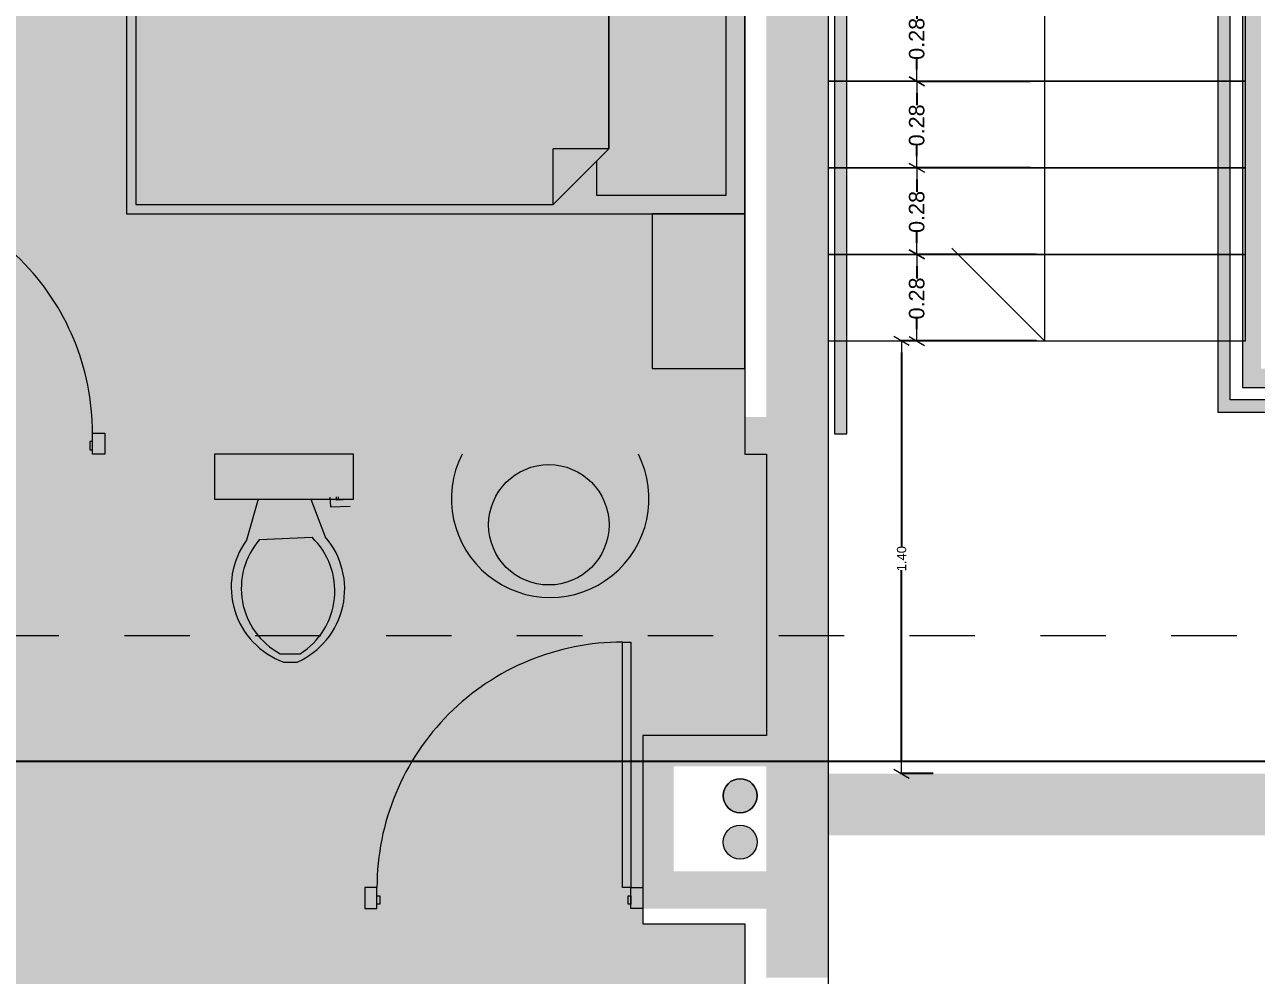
# Model space of a CAD drawing. Header units: millimetres. Extents: x 475616349 to 476941521, y 4620115302 to 4621446928.
# Drawn here: x 476494505 to 476498490, y 4620349801 to 4620352877 of the extents above; entities that cross this region are included whole.
import ezdxf

# ---------------------------------------------------------------- set-up
doc = ezdxf.new("R2010")
doc.units = ezdxf.units.MM
doc.header["$MEASUREMENT"] = 0
doc.linetypes.add('Dashed', pattern=[423.333333, 211.666667, -211.666667])
for name, color, linetype, lineweight in [('0_Pen_No__7_Pen_No__7_Pen_No__7', 7, 'Continuous', 0), ('2D Drafting - General_Pen_No__250_Pen_No__7_Pen_No__7', 7, 'Continuous', 0), ('2D Drafting - General_Pen_No__7_Pen_No__7_Pen_No__7', 7, 'Continuous', 0), ('Doors_Pen_No__7_Pen_No__7_Pen_No__7', 7, 'Continuous', 0), ('G-Anno-Nplt_Pen_No__151', 151, 'Continuous', 0), ('G-Anno-Nplt_Pen_No__4', 7, 'Continuous', 0), ('G-Anno-Nplt_Pen_No__7', 7, 'Continuous', 0), ('gegmebi_Pen_No__7_Pen_No__7', 7, 'Continuous', 0), ('New_2D Drafting - General_Pen_No__1', 1, 'Continuous', 0), ('New_2D Drafting - General_Pen_No__4', 7, 'Continuous', 0), ('New_R03_Nakveti_Pen_No__4', 7, 'Continuous', 0), ('New_shenobebi_Pen_No__1', 1, 'Continuous', 0), ('shaxtebi da milebi_Pen_No__1_Pen_No__1_Pen_No__1', 1, 'Continuous', 0), ('zoma_Pen_No__142', 142, 'Continuous', 0), ('zoma_Pen_No__5_Pen_No__5', 5, 'Continuous', 0)]:
    doc.layers.add(name, color=color, linetype=linetype, lineweight=lineweight)
doc.layers.add('New_R03_Nakveti', color=7, linetype='Continuous')
doc.layers.add('zoma', color=7, linetype='Continuous')
doc.layers.add('shaxtebi da milebi_Pen_No__1_Pen_No__1_Pen_No__252', color=7, linetype='Continuous', lineweight=0, true_color=0x666666)
doc.styles.add('GENERATED_STYLE_2', font='arial.ttf')
doc.dimstyles.new('GENERATED_STYLE__1', dxfattribs={"dimtxt": 200, "dimasz": 64.421331, "dimexe": 0.18, "dimexo": 3, "dimgap": 0.09, "dimtad": 1, "dimtih": 1, "dimtoh": 1, "dimlfac": 0.001, "dimzin": 0, "dimdsep": 46, "dimtxsty": 'GENERATED_STYLE_2', "dimblk": 'ARROWHEAD_2', "dimblk1": 'ARROWHEAD_2', "dimblk2": 'ARROWHEAD_2', "dimcen": 0.09, "dimclrd": 142, "dimclre": 142, "dimclrt": 142, "dimadec": 0, "dimazin": 0, "dimtfac": 1, "dimtdec": 4, "dimtmove": 0, "dimatfit": 3, "dimfxl": 1, "dimtolj": 1, "dimtzin": 0, "dimarcsym": 0})
doc.dimstyles.new('GENERATED_STYLE__17', dxfattribs={"dimtxt": 50, "dimasz": 38, "dimexe": 0.18, "dimexo": 3, "dimgap": 0.09, "dimtad": 1, "dimtih": 1, "dimtoh": 1, "dimlfac": 0.001, "dimzin": 0, "dimdsep": 46, "dimtxsty": 'GENERATED_STYLE_2', "dimblk": 'ARROWHEAD_2', "dimblk1": 'ARROWHEAD_2', "dimblk2": 'ARROWHEAD_2', "dimcen": 0.09, "dimclrd": 142, "dimclre": 142, "dimclrt": 142, "dimadec": 0, "dimazin": 0, "dimtfac": 1, "dimtdec": 4, "dimtmove": 0, "dimatfit": 3, "dimfxl": 1, "dimtolj": 1, "dimtzin": 0, "dimarcsym": 0})
doc.dimstyles.new('GENERATED_STYLE__7', dxfattribs={"dimtxt": 30.000001, "dimasz": 38, "dimexe": 0.18, "dimexo": 3, "dimgap": 0.09, "dimtad": 1, "dimtih": 1, "dimtoh": 1, "dimlfac": 0.001, "dimzin": 0, "dimdsep": 46, "dimtxsty": 'GENERATED_STYLE_2', "dimblk": 'ARROWHEAD_2', "dimblk1": 'ARROWHEAD_2', "dimblk2": 'ARROWHEAD_2', "dimcen": 0.09, "dimclrd": 142, "dimclre": 142, "dimclrt": 142, "dimadec": 0, "dimazin": 0, "dimtfac": 1, "dimtdec": 4, "dimtmove": 0, "dimatfit": 3, "dimfxl": 1, "dimtolj": 1, "dimtzin": 0, "dimarcsym": 0})
doc.dimstyles.new('GENERATED_STYLE__9', dxfattribs={"dimtxt": 100, "dimasz": 68.640772, "dimexe": 0.18, "dimexo": 900, "dimgap": 0.09, "dimtad": 1, "dimlfac": 0.001, "dimzin": 0, "dimdsep": 46, "dimtxsty": 'GENERATED_STYLE_2', "dimblk": 'ARROWHEAD_2', "dimblk1": 'ARROWHEAD_2', "dimblk2": 'ARROWHEAD_2', "dimcen": 0.09, "dimclrd": 7, "dimclre": 7, "dimclrt": 7, "dimadec": 0, "dimazin": 0, "dimtfac": 1, "dimtdec": 4, "dimtmove": 0, "dimatfit": 3, "dimfxl": 1, "dimtolj": 1, "dimtzin": 0, "dimarcsym": 0})

# ---------------------------------------------------------------- blocks, each defined once
blk = doc.blocks.new('*D1231', base_point=(476577134.1, 4620325125.7))
at = {"layer": 'zoma_Pen_No__142', "color": 142, "linetype": 'Continuous', "lineweight": 0, "transparency": 16777216}
for p, q in [((476497631.6, 4620381340.9), (476497582.7, 4620381256.2)), ((476497607.1, 4620381235), (476497607.1, 4620381362.1)), ((476498031.6, 4620381340.9), (476497982.7, 4620381256.2)), ((476498007.1, 4620381235), (476498007.1, 4620381362.1)), ((476497565.7, 4620381298.6), (476497607.1, 4620381298.6)), ((476497607.1, 4620381298.6), (476498007.1, 4620381298.6))]:
    blk.add_line(p, q, dxfattribs=at)
at = {"layer": 'zoma_Pen_No__142', "color": 142, "lineweight": 0, "transparency": 16777216, "insert": (476497050.5, 4620381338.6), "char_height": 200, "attachment_point": 7, "style": 'GENERATED_STYLE_2'}
blk.add_mtext('\\A1;{\\pql;\\fArial CYR|b0|i0|c204|p34;0.40}', dxfattribs=at)
blk = doc.blocks.new('ARROWHEAD_2')
at = {"color": 0, "linetype": 'Continuous', "lineweight": 0}
for p, q in [((-0.378, -0.655), (0.378, 0.655)), ((0, 0), (-1, 0))]:
    blk.add_line(p, q, dxfattribs=at)
blk = doc.blocks.new('*D1232', base_point=(476577134.1, 4620325125.7))
at = {"layer": 'zoma_Pen_No__142', "color": 142, "linetype": 'Continuous', "lineweight": 0, "transparency": 16777216}
for p, q in [((476498031.6, 4620381340.9), (476497982.7, 4620381256.2)), ((476498007.1, 4620381235), (476498007.1, 4620381362.1)), ((476504531.6, 4620381340.9), (476504482.7, 4620381256.2)), ((476504507.1, 4620381235), (476504507.1, 4620381362.1)), ((476498007.1, 4620381298.6), (476504507.1, 4620381298.6))]:
    blk.add_line(p, q, dxfattribs=at)
at = {"layer": 'zoma_Pen_No__142', "color": 142, "lineweight": 0, "transparency": 16777216, "char_height": 200, "attachment_point": 7, "style": 'GENERATED_STYLE_2'}
for s, insert in [('\\A1;{\\pql;\\fArial CYR|b0|i0|c204|p34;6.50}', (476500991.1, 4620381338.6)), ('\\A1;{\\pql;\\fArial CYR|b0|i0|c204|p34;0.40}', (476503950.5, 4620381338.6))]:
    blk.add_mtext(s, dxfattribs=dict(at, insert=insert))
blk = doc.blocks.new('Bed Layout 23_2')
at = {"layer": 'New_R03_Nakveti_Pen_No__4', "color": 7, "linetype": 'Continuous', "lineweight": 0}
for p, q in [((-900, 0), (-1399.9, 0)), ((-1399.9, 0), (-1399.9, -300)), ((-900, -300), (-900, 0)), ((900, 0), (-900, 0)), ((-900, 0), (-900, -2000)), ((1399.9, 0), (900, 0)), ((900, 0), (900, -300)), ((900, -2000), (900, 0)), ((1399.9, -300), (1399.9, 0)), ((-1399.9, -300), (-900, -300)), ((900, -300), (1399.9, -300)), ((-690, -440), (-870, -620)), ((0, -440), (-690, -440)), ((-690, -440), (-690, -620)), ((690, -440), (0, -440)), ((870, -620), (690, -440)), ((690, -440), (690, -620)), ((-870, -620), (-870, -1970)), ((-870, -620), (-690, -620)), ((870, -620), (690, -620)), ((870, -1970), (870, -620)), ((-870, -1970), (0, -1970)), ((0, -1970), (870, -1970)), ((-900, -2000), (900, -2000))]:
    blk.add_line(p, q, dxfattribs=at)
at = {"layer": 'New_R03_Nakveti_Pen_No__4', "color": 7, "linetype": 'Continuous', "lineweight": 0, "flags": 128}
for points in [[(-60, -440), (-60, -60), (-840, -60), (-840, -480), (-730, -480), (-690, -440)], [(690, -440), (730, -480), (840, -480), (840, -60), (60, -60), (60, -440)]]:
    blk.add_lwpolyline(points, close=True, dxfattribs=at)
blk = doc.blocks.new('*D3923')
at = {"layer": 'Defpoints', "color": 0, "linetype": 'Continuous', "transparency": 16777216}
for p in [(476467805.1, 4620355693.7), (476533682.1, 4620355693.7), (476467805.1, 4620340493.7)]:
    blk.add_point(p, dxfattribs=at)
at = {"layer": 'zoma', "color": 7, "linetype": 'Continuous', "lineweight": -2, "transparency": 16777216}
for p, q in [((476468705.1, 4620355693.7), (476533682.3, 4620355693.7)), ((476533682.1, 4620355625.1), (476533682.1, 4620348251.7)), ((476533682.1, 4620340562.4), (476533682.1, 4620347923.8)), ((476468705.1, 4620340493.7), (476533682.3, 4620340493.7))]:
    blk.add_line(p, q, dxfattribs=at)
at = {"layer": 'zoma', "color": 7, "linetype": 'Continuous', "lineweight": -2, "transparency": 16777216, "xscale": 68.64077230571034, "yscale": 68.64077230571034, "zscale": 68.64077230571034}
for p, rotation in [((476533682.1, 4620355693.7), 90), ((476533682.1, 4620340493.7), 270)]:
    blk.add_blockref('ARROWHEAD_2', p, dxfattribs=dict(at, rotation=rotation))
at = {"layer": 'zoma', "color": 7, "linetype": 'Continuous', "lineweight": 0, "transparency": 16777216, "insert": (476533682.1, 4620348087.8), "char_height": 100, "attachment_point": 5, "rotation": 90, "style": 'GENERATED_STYLE_2'}
blk.add_mtext('\\A1;15.20', dxfattribs=at)
blk = doc.blocks.new('*D3930')
at = {"layer": 'Defpoints', "color": 0, "linetype": 'Continuous', "transparency": 16777216}
for p in [(476467805.1, 4620350493.7), (476532893, 4620350493.7), (476467805.3, 4620348893.7)]:
    blk.add_point(p, dxfattribs=at)
at = {"layer": 'zoma', "color": 7, "linetype": 'Continuous', "lineweight": -2, "transparency": 16777216}
for p, q in [((476468705.1, 4620350493.7), (476532893.2, 4620350493.7)), ((476532893, 4620350425.1), (476532893, 4620349812.5)), ((476532893, 4620348962.4), (476532893, 4620349562.3)), ((476468705.3, 4620348893.7), (476532893.2, 4620348893.7))]:
    blk.add_line(p, q, dxfattribs=at)
at = {"layer": 'zoma', "color": 7, "linetype": 'Continuous', "lineweight": -2, "transparency": 16777216, "xscale": 68.64077230571034, "yscale": 68.64077230571034, "zscale": 68.64077230571034}
for p, rotation in [((476532893, 4620350493.7), 90), ((476532893, 4620348893.7), 270)]:
    blk.add_blockref('ARROWHEAD_2', p, dxfattribs=dict(at, rotation=rotation))
at = {"layer": 'zoma', "color": 7, "linetype": 'Continuous', "lineweight": 0, "transparency": 16777216, "insert": (476532893, 4620349687.4), "char_height": 100, "attachment_point": 5, "rotation": 90, "style": 'GENERATED_STYLE_2'}
blk.add_mtext('\\A1;1.60', dxfattribs=at)
blk = doc.blocks.new('*D3931')
at = {"layer": 'Defpoints', "color": 0, "linetype": 'Continuous', "transparency": 16777216}
for p in [(476467805.1, 4620355293.7), (476532893, 4620355293.7), (476467805.1, 4620350493.7)]:
    blk.add_point(p, dxfattribs=at)
at = {"layer": 'zoma', "color": 7, "linetype": 'Continuous', "lineweight": -2, "transparency": 16777216}
for p, q in [((476468705.1, 4620355293.7), (476532893.2, 4620355293.7)), ((476532893, 4620355225.1), (476532893, 4620353019.2)), ((476532893, 4620350562.4), (476532893, 4620352755.6)), ((476468705.1, 4620350493.7), (476532893.2, 4620350493.7))]:
    blk.add_line(p, q, dxfattribs=at)
at = {"layer": 'zoma', "color": 7, "linetype": 'Continuous', "lineweight": -2, "transparency": 16777216, "xscale": 68.64077230571034, "yscale": 68.64077230571034, "zscale": 68.64077230571034}
for p, rotation in [((476532893, 4620355293.7), 90), ((476532893, 4620350493.7), 270)]:
    blk.add_blockref('ARROWHEAD_2', p, dxfattribs=dict(at, rotation=rotation))
at = {"layer": 'zoma', "color": 7, "linetype": 'Continuous', "lineweight": 0, "transparency": 16777216, "insert": (476532893, 4620352887.4), "char_height": 100, "attachment_point": 5, "rotation": 90, "style": 'GENERATED_STYLE_2'}
blk.add_mtext('\\A1;4.80', dxfattribs=at)
blk = doc.blocks.new('*D3970')
at = {"layer": 'Defpoints', "color": 0, "linetype": 'Continuous', "transparency": 16777216}
for p in [(476497447.3, 4620351853.4), (476497342.3, 4620350453.4), (476497447.3, 4620350453.4)]:
    blk.add_point(p, dxfattribs=at)
at = {"layer": 'zoma', "color": 142, "linetype": 'Continuous', "lineweight": -2, "transparency": 16777216}
for p, q in [((476497444.3, 4620351853.4), (476497342.1, 4620351853.4)), ((476497342.3, 4620351815.4), (476497342.3, 4620351186.3)), ((476497342.3, 4620350491.4), (476497342.3, 4620351111.1)), ((476497444.3, 4620350453.4), (476497342.1, 4620350453.4))]:
    blk.add_line(p, q, dxfattribs=at)
at = {"layer": 'zoma', "color": 142, "linetype": 'Continuous', "lineweight": -2, "transparency": 16777216, "xscale": 38.00000000000001, "yscale": 38.00000000000001, "zscale": 38.00000000000001}
for p, rotation in [((476497342.3, 4620351853.4), 90), ((476497342.3, 4620350453.4), 270)]:
    blk.add_blockref('ARROWHEAD_2', p, dxfattribs=dict(at, rotation=rotation))
at = {"layer": 'zoma', "color": 142, "linetype": 'Continuous', "lineweight": 0, "transparency": 16777216, "insert": (476497342.3, 4620351148.7), "char_height": 30, "attachment_point": 5, "rotation": 90, "style": 'GENERATED_STYLE_2'}
blk.add_mtext('\\A1;1.40', dxfattribs=at)
blk = doc.blocks.new('*D3971')
at = {"layer": 'Defpoints', "color": 0, "linetype": 'Continuous', "transparency": 16777216}
for p in [(476497391.3, 4620352133.2), (476497782.2, 4620352133.2), (476497782.2, 4620351853.2)]:
    blk.add_point(p, dxfattribs=at)
at = {"layer": 'zoma', "color": 142, "linetype": 'Continuous', "lineweight": -2, "transparency": 16777216}
for p, q in [((476497779.2, 4620352133.2), (476497391.1, 4620352133.2)), ((476497391.3, 4620352095.2), (476497391.3, 4620352055.8)), ((476497391.3, 4620351891.2), (476497391.3, 4620351925.6)), ((476497779.2, 4620351853.2), (476497391.1, 4620351853.2))]:
    blk.add_line(p, q, dxfattribs=at)
at = {"layer": 'zoma', "color": 142, "linetype": 'Continuous', "lineweight": -2, "transparency": 16777216, "xscale": 38.00000000000001, "yscale": 38.00000000000001, "zscale": 38.00000000000001}
for p, rotation in [((476497391.3, 4620352133.2), 90), ((476497391.3, 4620351853.2), 270)]:
    blk.add_blockref('ARROWHEAD_2', p, dxfattribs=dict(at, rotation=rotation))
at = {"layer": 'zoma', "color": 142, "linetype": 'Continuous', "lineweight": 0, "transparency": 16777216, "insert": (476497391.3, 4620351990.7), "char_height": 50, "attachment_point": 5, "rotation": 90, "style": 'GENERATED_STYLE_2'}
blk.add_mtext('\\A1;0.28', dxfattribs=at)
blk = doc.blocks.new('*D3972')
at = {"layer": 'Defpoints', "color": 0, "linetype": 'Continuous', "transparency": 16777216}
for p in [(476497391.3, 4620352413.2), (476497762.5, 4620352413.2), (476497782.2, 4620352133.2)]:
    blk.add_point(p, dxfattribs=at)
at = {"layer": 'zoma', "color": 142, "linetype": 'Continuous', "lineweight": -2, "transparency": 16777216}
for p, q in [((476497759.5, 4620352413.2), (476497391.1, 4620352413.2)), ((476497391.3, 4620352375.2), (476497391.3, 4620352335.8)), ((476497391.3, 4620352171.2), (476497391.3, 4620352205.6)), ((476497779.2, 4620352133.2), (476497391.1, 4620352133.2))]:
    blk.add_line(p, q, dxfattribs=at)
at = {"layer": 'zoma', "color": 142, "linetype": 'Continuous', "lineweight": -2, "transparency": 16777216, "xscale": 38.00000000000001, "yscale": 38.00000000000001, "zscale": 38.00000000000001}
for p, rotation in [((476497391.3, 4620352413.2), 90), ((476497391.3, 4620352133.2), 270)]:
    blk.add_blockref('ARROWHEAD_2', p, dxfattribs=dict(at, rotation=rotation))
at = {"layer": 'zoma', "color": 142, "linetype": 'Continuous', "lineweight": 0, "transparency": 16777216, "insert": (476497391.3, 4620352270.7), "char_height": 50, "attachment_point": 5, "rotation": 90, "style": 'GENERATED_STYLE_2'}
blk.add_mtext('\\A1;0.28', dxfattribs=at)
blk = doc.blocks.new('*D3973')
at = {"layer": 'Defpoints', "color": 0, "linetype": 'Continuous', "transparency": 16777216}
for p in [(476497391.3, 4620352693.2), (476497762.5, 4620352693.2), (476497762.5, 4620352413.2)]:
    blk.add_point(p, dxfattribs=at)
at = {"layer": 'zoma', "color": 142, "linetype": 'Continuous', "lineweight": -2, "transparency": 16777216}
for p, q in [((476497759.5, 4620352693.2), (476497391.1, 4620352693.2)), ((476497391.3, 4620352655.2), (476497391.3, 4620352615.8)), ((476497391.3, 4620352451.2), (476497391.3, 4620352485.6)), ((476497759.5, 4620352413.2), (476497391.1, 4620352413.2))]:
    blk.add_line(p, q, dxfattribs=at)
at = {"layer": 'zoma', "color": 142, "linetype": 'Continuous', "lineweight": -2, "transparency": 16777216, "xscale": 38.00000000000001, "yscale": 38.00000000000001, "zscale": 38.00000000000001}
for p, rotation in [((476497391.3, 4620352693.2), 90), ((476497391.3, 4620352413.2), 270)]:
    blk.add_blockref('ARROWHEAD_2', p, dxfattribs=dict(at, rotation=rotation))
at = {"layer": 'zoma', "color": 142, "linetype": 'Continuous', "lineweight": 0, "transparency": 16777216, "insert": (476497391.3, 4620352550.7), "char_height": 50, "attachment_point": 5, "rotation": 90, "style": 'GENERATED_STYLE_2'}
blk.add_mtext('\\A1;0.28', dxfattribs=at)
blk = doc.blocks.new('*D3974')
at = {"layer": 'Defpoints', "color": 0, "linetype": 'Continuous', "transparency": 16777216}
for p in [(476497391.3, 4620352973.2), (476497769, 4620352973.2), (476497762.5, 4620352693.2)]:
    blk.add_point(p, dxfattribs=at)
at = {"layer": 'zoma', "color": 142, "linetype": 'Continuous', "lineweight": -2, "transparency": 16777216}
for p, q in [((476497766, 4620352973.2), (476497391.1, 4620352973.2)), ((476497391.3, 4620352935.2), (476497391.3, 4620352895.8)), ((476497391.3, 4620352731.2), (476497391.3, 4620352765.6)), ((476497759.5, 4620352693.2), (476497391.1, 4620352693.2))]:
    blk.add_line(p, q, dxfattribs=at)
at = {"layer": 'zoma', "color": 142, "linetype": 'Continuous', "lineweight": -2, "transparency": 16777216, "xscale": 38.00000000000001, "yscale": 38.00000000000001, "zscale": 38.00000000000001}
for p, rotation in [((476497391.3, 4620352973.2), 90), ((476497391.3, 4620352693.2), 270)]:
    blk.add_blockref('ARROWHEAD_2', p, dxfattribs=dict(at, rotation=rotation))
at = {"layer": 'zoma', "color": 142, "linetype": 'Continuous', "lineweight": 0, "transparency": 16777216, "insert": (476497391.3, 4620352830.7), "char_height": 50, "attachment_point": 5, "rotation": 90, "style": 'GENERATED_STYLE_2'}
blk.add_mtext('\\A1;0.28', dxfattribs=at)

msp = doc.modelspace()

# ---------------------------------------------------------------- hatches: boundary and pattern name
at = {"layer": '2D Drafting - General_Pen_No__250_Pen_No__7_Pen_No__7', "linetype": 'Continuous', "lineweight": 0}
for points in [[(476496905.084, 4620355293.269), (476496905.084, 4620349793.269), (476497105.084, 4620349793.269), (476497105.084, 4620355293.269)], [(476496905.203, 4620351606.888), (476494764.383, 4620351606.888), (476494764.383, 4620351486.888), (476494864.604, 4620351486.888), (476494864.604, 4620350016.888), (476495605.617, 4620350016.888), (476495605.617, 4620350136.888), (476494984.604, 4620350136.888), (476494984.604, 4620351486.888), (476496905.203, 4620351486.888)], [(476496905.063, 4620350576.858), (476496505.063, 4620350576.858), (476496505.063, 4620350036.84), (476496905.063, 4620350036.84), (476496905.063, 4620350136.84), (476496605.063, 4620350136.84), (476496605.063, 4620350476.84), (476496905.063, 4620350476.84)], [(476496905.084, 4620350136.84), (476496505.498, 4620350136.84), (476496505.498, 4620350016.84), (476496905.084, 4620350016.84)]]:
    msp.add_hatch(color=7, dxfattribs=at).paths.add_polyline_path(points)
at = {"layer": 'G-Anno-Nplt_Pen_No__151', "linetype": 'Continuous', "lineweight": 0, "true_color": 0x1f2f3f}
msp.add_hatch(color=169, dxfattribs=at).paths.add_polyline_path([(476490605.084, 4620347666.105), (476490605.084, 4620347893.269), (476490805.084, 4620347893.269), (476490805.084, 4620348193.269), (476491005.084, 4620348193.269), (476491005.084, 4620348883.457), (476490605.084, 4620348883.457), (476490605.084, 4620349596.105), (476490675.084, 4620349596.105), (476490675.084, 4620354323.269), (476493775.266, 4620354323.269), (476493775.266, 4620355423.269), (476496835.084, 4620355423.269), (476496835.084, 4620355223.269), (476496835.084, 4620351486.888), (476496905.084, 4620351486.888), (476496905.084, 4620350576.858), (476496505.084, 4620350576.858), (476496505.084, 4620349966.84), (476496835.084, 4620349966.84), (476496835.084, 4620347823.269), (476496935.084, 4620347823.269), (476496935.084, 4620341223.457), (476496535.084, 4620341223.457), (476496535.084, 4620340763.269), (476493775.084, 4620340763.269), (476493775.084, 4620343183.715), (476490675.083, 4620343183.715), (476490675.083, 4620347666.105)])
at = {"layer": 'G-Anno-Nplt_Pen_No__7', "linetype": 'Continuous', "lineweight": 0}
msp.add_hatch(color=7, dxfattribs=at).paths.add_polyline_path([(476500005.084, 4620350253.194), (476497105.084, 4620350253.194), (476497105.084, 4620350453.194), (476500005.084, 4620350453.194)])
at = {"layer": 'New_2D Drafting - General_Pen_No__1', "linetype": 'Continuous', "lineweight": 0}
msp.add_hatch(color=1, dxfattribs=at).paths.add_polyline_path([(476497125.084, 4620351553.226), (476497165.084, 4620351553.226), (476497165.084, 4620354393.226), (476497125.084, 4620354393.226)])
h = msp.add_hatch(color=1, dxfattribs=at)
h.paths.add_polyline_path([(476498365.084, 4620351623.118), (476498745.084, 4620351623.118), (476498745.084, 4620351753.226), (476498745.084, 4620354363.133), (476498365.084, 4620354363.133)])
h.paths.add_polyline_path([(476498705.084, 4620351663.119), (476498405.084, 4620351663.119), (476498405.084, 4620354323.133), (476498705.084, 4620354323.133)], flags=16)
h = msp.add_hatch(color=1, dxfattribs=at)
h.paths.add_polyline_path([(476498445.084, 4620351703.119), (476498665.084, 4620351703.119), (476498665.084, 4620354283.133), (476498445.084, 4620354283.133)])
h.paths.add_polyline_path([(476498505.084, 4620351763.119), (476498505.084, 4620354223.133), (476498605.084, 4620354223.133), (476498605.084, 4620351763.119)], flags=16)
at = {"layer": 'shaxtebi da milebi_Pen_No__1_Pen_No__1_Pen_No__1', "linetype": 'Continuous', "lineweight": 0}
msp.add_hatch(color=1, dxfattribs=at).paths.add_polyline_path([(476496820.063, 4620350286.84, 1), (476496820.063, 4620350176.84, 1)])
at = {"layer": 'shaxtebi da milebi_Pen_No__1_Pen_No__1_Pen_No__252', "linetype": 'Continuous', "lineweight": 0, "true_color": 0x666666}
h = msp.add_hatch(color=251, dxfattribs=at)
edge = h.paths.add_edge_path()
edge.add_arc((476496820.063, 4620350381.84), 55, 90.000001, 270.000001)
edge.add_arc((476496820.063, 4620350381.84), 55, 270.000001, 450.000001)

# ---------------------------------------------------------------- linework, layer by layer
at = {"layer": '0_Pen_No__7_Pen_No__7_Pen_No__7', "color": 7, "linetype": 'Continuous', "lineweight": 0}
for p, q in [((476495261.09, 4620351340.837), (476495222.955, 4620351208.662)), ((476495430.999, 4620351340.837), (476495477.318, 4620351219.781)), ((476495492.955, 4620351347.89), (476495494.345, 4620351316.094)), ((476495514.615, 4620351338.218), (476495514.152, 4620351348.816)), ((476495557.009, 4620351340.071), (476495514.615, 4620351338.218)), ((476495519.284, 4620351349.041), (476495519.748, 4620351338.442)), ((476495494.345, 4620351316.094), (476495557.936, 4620351318.874)), ((476495265.349, 4620351210.515), (476495434.924, 4620351217.928))]:
    msp.add_line(p, q, dxfattribs=at)
at = {"layer": '0_Pen_No__7_Pen_No__7_Pen_No__7', "color": 7, "linetype": 'Continuous', "lineweight": 0, "flags": 128}
msp.add_lwpolyline([(476495569.592, 4620351486.888), (476495119.155, 4620351486.888), (476495119.155, 4620351340.837), (476495569.592, 4620351340.837)], close=True, dxfattribs=at)
for points in [[(476495331.525, 4620350841.375), (476495396.686, 4620350841.375)], [(476495343.738, 4620350814.076), (476495386.828, 4620350814.076)]]:
    msp.add_lwpolyline(points, dxfattribs=at)
at = {"layer": '0_Pen_No__7_Pen_No__7_Pen_No__7', "color": 7, "linetype": 'Continuous', "lineweight": 0}
msp.add_circle((476496201.138, 4620351258.387), 194.708, dxfattribs=at)
for centre, radius, start, end in [((476496205.454, 4620351342.872), 319.521, 153.209878, 26.790122), ((476495431.764, 4620351056.8), 258.193, 143.972472, 250.066438), ((476495446.405, 4620351052.409), 240.373, 138.871061, 241.450167), ((476495282.557, 4620351050.277), 258.192, 293.819185, 41.03406), ((476495268.354, 4620351044.624), 240.373, 302.268297, 46.135432)]:
    msp.add_arc(centre, radius, start, end, dxfattribs=at)
at = {"layer": '2D Drafting - General_Pen_No__7_Pen_No__7_Pen_No__7', "color": 7, "linetype": 'Continuous', "lineweight": 0}
for centre, start, end in [((476493930.561, 4620351554.623), 359.999781, 90.001486), ((476496439.439, 4620350084.614), 89.998514, 180.000219)]:
    msp.add_arc(centre, 794.311, start, end, dxfattribs=at)
at = {"layer": 'Doors_Pen_No__7_Pen_No__7_Pen_No__7', "color": 7, "linetype": 'Continuous', "lineweight": 0, "flags": 128}
for points in [[(476494715.984, 4620351501.287), (476494724.873, 4620351501.287), (476494724.872, 4620351527.954), (476494715.984, 4620351527.953)], [(476494764.385, 4620351486.888), (476494724.874, 4620351486.887), (476494724.872, 4620351554.62), (476494764.383, 4620351554.621)], [(476496466.106, 4620350084.613), (476496439.439, 4620350084.614), (476496439.46, 4620350878.925), (476496466.126, 4620350878.924)], [(476495605.615, 4620350016.879), (476495645.126, 4620350016.878), (476495645.128, 4620350084.611), (476495605.617, 4620350084.612)], [(476495654.016, 4620350031.277), (476495645.127, 4620350031.278), (476495645.127, 4620350057.944), (476495654.016, 4620350057.944)], [(476496466.104, 4620350031.28), (476496457.216, 4620350031.28), (476496457.216, 4620350057.947), (476496466.105, 4620350057.946)], [(476496505.615, 4620350016.879), (476496466.104, 4620350016.88), (476496466.106, 4620350084.613), (476496505.617, 4620350084.612)]]:
    msp.add_lwpolyline(points, close=True, dxfattribs=at)
at = {"layer": 'G-Anno-Nplt_Pen_No__4', "color": 7, "linetype": 'Continuous', "lineweight": 0, "flags": 128}
msp.add_lwpolyline([(476490675.084, 4620349596.105), (476490675.084, 4620354323.269), (476493775.266, 4620354323.269), (476493775.266, 4620355423.269), (476496835.084, 4620355423.269), (476496835.084, 4620355223.269), (476496835.084, 4620351486.888), (476496905.084, 4620351486.888), (476496905.084, 4620350576.858), (476496505.084, 4620350576.858), (476496505.084, 4620349966.84), (476496835.084, 4620349966.84), (476496835.084, 4620347823.269)], dxfattribs=at)
at = {"layer": 'gegmebi_Pen_No__7_Pen_No__7', "color": 7, "linetype": 'Continuous', "lineweight": 0, "flags": 128}
msp.add_lwpolyline([(476497805.084, 4620354093.226), (476497805.084, 4620351853.226), (476497505.084, 4620352153.226)], dxfattribs=at)
for points in [[(476498455.084, 4620352693.226), (476498455.084, 4620352973.226), (476497105.084, 4620352973.226), (476497105.084, 4620352693.226)], [(476498455.084, 4620352413.226), (476498455.084, 4620352693.226), (476497105.084, 4620352693.226), (476497105.084, 4620352413.226)], [(476498455.084, 4620352133.226), (476498455.084, 4620352413.226), (476497105.084, 4620352413.226), (476497105.084, 4620352133.226)], [(476498455.084, 4620351853.226), (476498455.084, 4620352133.226), (476497105.084, 4620352133.226), (476497105.084, 4620351853.226)]]:
    msp.add_lwpolyline(points, close=True, dxfattribs=at)
at = {"layer": 'New_2D Drafting - General_Pen_No__4', "color": 7, "linetype": 'Continuous', "lineweight": 0, "flags": 128}
for points in [[(476497125.084, 4620351553.226), (476497165.084, 4620351553.226), (476497165.084, 4620354393.226), (476497125.084, 4620354393.226)], [(476498365.084, 4620351623.118), (476498745.084, 4620351623.118), (476498745.084, 4620351753.226), (476498745.084, 4620354363.133), (476498365.084, 4620354363.133)], [(476498705.084, 4620351663.119), (476498405.084, 4620351663.119), (476498405.084, 4620354323.133), (476498705.084, 4620354323.133)], [(476498445.084, 4620351703.119), (476498665.084, 4620351703.119), (476498665.084, 4620354283.133), (476498445.084, 4620354283.133)]]:
    msp.add_lwpolyline(points, close=True, dxfattribs=at)
at = {"layer": 'New_shenobebi_Pen_No__1', "color": 1, "linetype": 'Dashed', "lineweight": 0}
msp.add_lwpolyline([(476536949.753, 4620350898.598), (476463778.685, 4620350898.598)], dxfattribs=at)
at = {"layer": 'shaxtebi da milebi_Pen_No__1_Pen_No__1_Pen_No__1', "color": 1, "linetype": 'Continuous', "lineweight": 0, "flags": 128}
msp.add_lwpolyline([(476496820.063, 4620350286.84, -1), (476496820.063, 4620350176.84, -1)], format="xyb", close=True, dxfattribs=at)
at = {"layer": 'shaxtebi da milebi_Pen_No__1_Pen_No__1_Pen_No__252', "color": 251, "linetype": 'Continuous', "lineweight": 0, "true_color": 0x666666, "flags": 128}
for points in [[(476496820.063, 4620350436.84, 1), (476496820.063, 4620350326.84, 1)], [(476496820.063, 4620350436.84, -1), (476496820.063, 4620350326.84, -1)]]:
    msp.add_lwpolyline(points, format="xyb", close=True, dxfattribs=at)
at = {"layer": 'zoma_Pen_No__5_Pen_No__5', "color": 5, "linetype": 'Continuous', "lineweight": 0}
msp.add_line((476497105.077, 4620357964.253), (476497105.077, 4620337089.26), dxfattribs=at)

# ---------------------------------------------------------------- block references
at = {"layer": 'New_R03_Nakveti', "color": 7, "linetype": 'Continuous', "lineweight": 0, "zscale": 1000, "rotation": 270}
msp.add_blockref('Bed Layout 23_2', (476496835.203, 4620353164.505), dxfattribs=at)

# ---------------------------------------------------------------- dimensions: what is measured, and where the dimension line sits
at = {"layer": 'zoma', "color": 142, "linetype": 'Continuous', "lineweight": 0}
for base, p1, p2, picture, middle in [((476498007.125, 4620381298.553), (476497607.125, 4620348592.361), (476498007.125, 4620348592.361), '*D1231', (476497310.277, 4620381438.553)), ((476504507.125, 4620381298.553), (476498007.125, 4620348592.361), (476504507.125, 4620348192.361), '*D1232', (476501250.832, 4620381438.553))]:
    dim = msp.add_linear_dim(base=base, p1=p1, p2=p2, dimstyle='GENERATED_STYLE__1', dxfattribs=at)
    dim.commit()
    dim.dimension.update_dxf_attribs({"geometry": picture, "text_midpoint": middle, "dimtype": 160})
for base, p1, p2, angle, dimstyle, picture, middle in [((476533682.101, 4620355693.723), (476467805.077, 4620340493.723), (476467805.077, 4620355693.723), 90, 'GENERATED_STYLE__9', '*D3923', (476533682.101, 4620348087.781)), ((476532892.973, 4620355293.723), (476467805.077, 4620350493.724), (476467805.077, 4620355293.723), 90, 'GENERATED_STYLE__9', '*D3931', (476532892.973, 4620352887.43)), ((476497391.277, 4620352973.226), (476497762.454, 4620352693.226), (476497769.02, 4620352973.226), 90, 'GENERATED_STYLE__17', '*D3974', (476497391.277, 4620352830.709)), ((476497391.277, 4620352693.226), (476497762.454, 4620352413.226), (476497762.454, 4620352693.226), 90, 'GENERATED_STYLE__17', '*D3973', (476497391.277, 4620352550.709)), ((476497391.277, 4620352413.226), (476497782.152, 4620352133.226), (476497762.454, 4620352413.226), 90, 'GENERATED_STYLE__17', '*D3972', (476497391.277, 4620352270.709)), ((476497391.277, 4620352133.226), (476497782.152, 4620351853.226), (476497782.152, 4620352133.226), 90, 'GENERATED_STYLE__17', '*D3971', (476497391.277, 4620351990.709)), ((476497342.277, 4620350453.389), (476497447.277, 4620351853.389), (476497447.277, 4620350453.389), 270, 'GENERATED_STYLE__7', '*D3970', (476497342.277, 4620351148.669)), ((476532892.973, 4620350493.724), (476467805.332, 4620348893.723), (476467805.077, 4620350493.724), 90, 'GENERATED_STYLE__9', '*D3930', (476532892.973, 4620349687.43))]:
    dim = msp.add_linear_dim(base=base, p1=p1, p2=p2, angle=angle, dimstyle=dimstyle, dxfattribs=at)
    dim.commit()
    dim.dimension.update_dxf_attribs({"geometry": picture, "text_midpoint": middle, "dimtype": 160, "text_rotation": 90})

doc.saveas('drawing.dxf')
